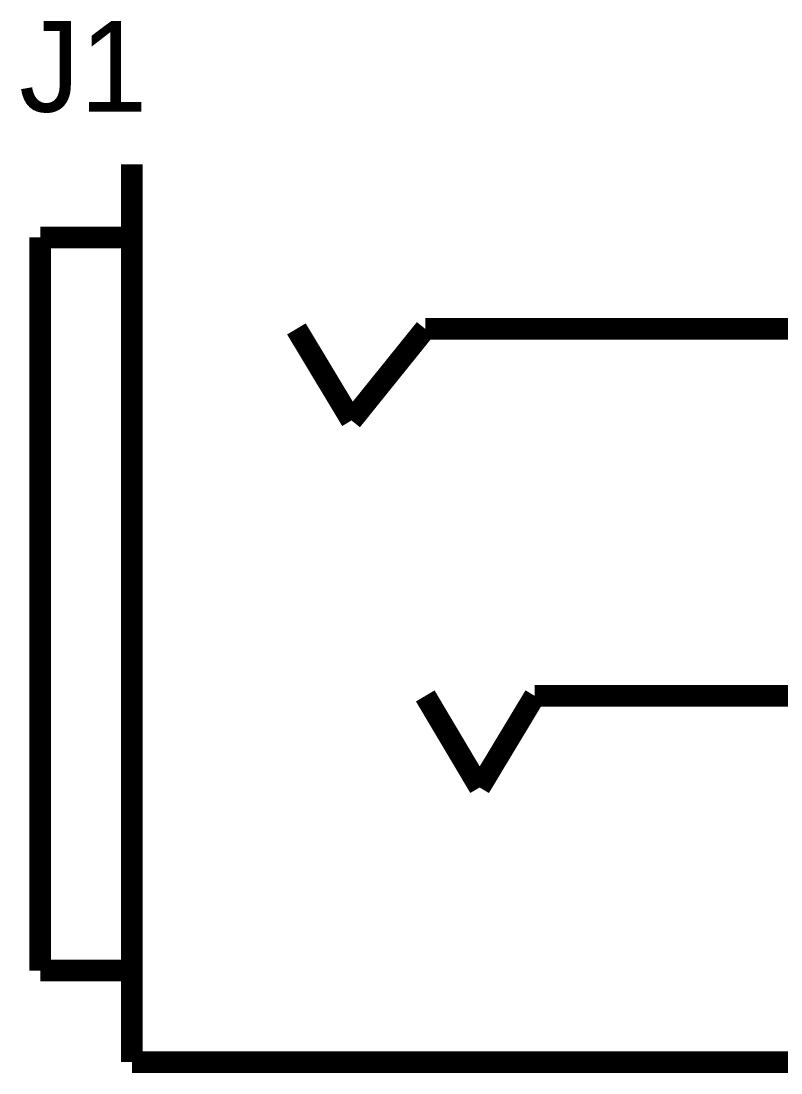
# Model space of a CAD drawing. Header units: inches. Extents: x 0 to 432, y 0 to 280.
# Drawn here: x 48 to 58.53, y 162.4 to 176.98 of the extents above; entities that cross this region are included whole.
import ezdxf

# ---------------------------------------------------------------- set-up
doc = ezdxf.new("R2010")
doc.units = ezdxf.units.IN
doc.layers.add('Sheet', color=255, linetype='Continuous')

msp = doc.modelspace()

# ---------------------------------------------------------------- linework, layer by layer
at = {"layer": 'Sheet'}
for points in [[(49.539, 174.996, 0.3, 0.3, 0), (49.539, 162.553, 0.3, 0.3, 0)], [(49.539, 173.985, 0.3, 0.3, 0), (48.27, 173.985, 0.3, 0.3, 0)], [(48.27, 173.985, 0.3, 0.3, 0), (48.27, 163.822, 0.3, 0.3, 0)], [(51.819, 172.716, 0.3, 0.3, 0), (52.582, 171.447, 0.3, 0.3, 0)], [(52.582, 171.447, 0.3, 0.3, 0), (53.604, 172.716, 0.3, 0.3, 0)], [(53.604, 172.716, 0.3, 0.3, 0), (60.961, 172.716, 0.3, 0.3, 0)], [(54.357, 166.36, 0.3, 0.3, 0), (53.604, 167.629, 0.3, 0.3, 0)], [(55.121, 167.629, 0.3, 0.3, 0), (54.357, 166.36, 0.3, 0.3, 0)], [(55.121, 167.629, 0.3, 0.3, 0), (60.961, 167.629, 0.3, 0.3, 0)], [(48.27, 163.822, 0.3, 0.3, 0), (49.539, 163.822, 0.3, 0.3, 0)], [(63.51, 162.553, 0.3, 0.3, 0), (49.539, 162.553, 0.3, 0.3, 0)]]:
    msp.add_lwpolyline(points, format="xyseb", dxfattribs=at)

# ---------------------------------------------------------------- texts
msp.add_text('J1', height=1.2577, dxfattribs=at).set_placement((47.978, 175.726))

doc.saveas('drawing.dxf')
